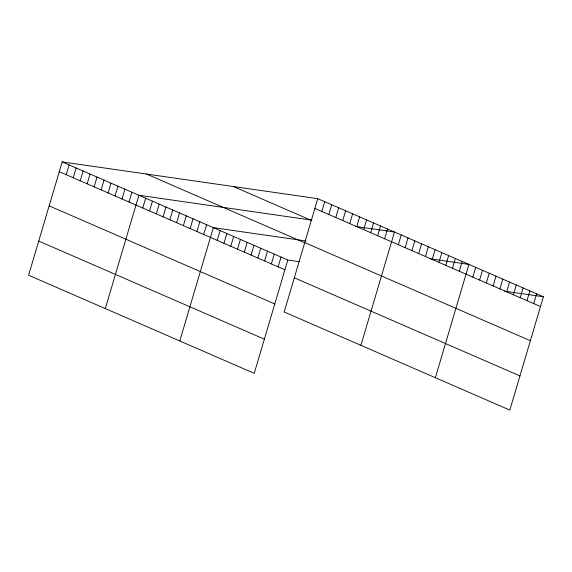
<?xml version="1.0" encoding="UTF-8"?>
<svg xmlns="http://www.w3.org/2000/svg" width="572" height="572" viewBox="0 0 572 572"><rect width="100%" height="100%" fill="white"/><g stroke="black" fill="none" stroke-linecap="round" stroke-linejoin="round"><path stroke-width="0.86" d="M317.76 198.663L284.198 311.976L509.831 410.088L543.4 296.768L317.76 198.663L62.169 161.912L28.6 275.232L254.24 373.337L287.802 260.024L299.156 261.654M66.245 174.717L69.141 164.943M73.223 177.749L76.112 167.982M80.194 180.781L83.09 171.014M87.166 183.819L90.061 174.045M94.144 186.851L97.04 177.077M101.115 189.883L104.011 180.108M108.094 192.914L110.989 183.14M115.065 195.946L117.961 186.172M122.036 198.977L124.932 189.203M129.015 202.009L131.91 192.235M105.32 308.587L138.882 195.274L311.754 220.127M142.757 207.986L145.653 198.212M149.528 210.932L152.424 201.158M156.299 213.871L159.188 204.097M163.063 216.817L165.959 207.043M169.834 219.762L172.73 209.988M176.605 222.701L179.501 212.927M183.369 225.647L186.265 215.873M190.14 228.585L193.036 218.819M196.911 231.531L199.807 221.757M203.682 234.477L206.571 224.703M179.78 340.962L213.342 227.649L306.049 240.976M217.217 240.362L220.113 230.587M223.988 243.307L226.884 233.533M230.752 246.246L233.648 236.479M237.523 249.192L240.419 239.418M244.294 252.138L247.19 242.364M251.065 255.076L253.961 245.302M257.829 258.022L260.725 248.248M264.6 260.961L267.496 251.194M271.371 263.906L274.267 254.132M278.142 266.852L281.031 257.078M321.843 211.468L324.739 201.694M328.814 214.5L331.71 204.726M335.793 217.532L338.688 207.758M342.764 220.563L345.66 210.789M349.742 223.595L352.638 213.821M356.713 226.626L359.609 216.852M363.685 229.658L366.581 219.884M370.663 232.69L373.559 222.923M377.634 235.721L380.53 225.954M384.613 238.76L387.509 228.986M360.911 345.338L394.48 232.017L355.548 226.419M398.355 244.73L401.251 234.963M405.126 247.676L408.015 237.902M411.89 250.622L414.786 240.848M418.661 253.56L421.557 243.786M425.432 256.506L428.328 246.732M432.203 259.445L435.092 249.678M438.967 262.391L441.863 252.617M445.738 265.337L448.634 255.562M452.509 268.275L455.405 258.508M459.273 271.221L462.169 261.447M435.371 377.713L468.94 264.393L430.823 258.909M472.815 277.105L475.711 267.338M479.586 280.051L482.475 270.277M486.35 282.997L489.246 273.223M493.121 285.936L496.017 276.162M499.892 288.881L502.788 279.107M506.663 291.827L509.552 282.053M513.427 294.766L516.323 284.992M520.198 297.712L523.094 287.938M526.969 300.65L529.865 290.883M533.733 303.596L536.629 293.822M504.468 291.169L543.4 296.768M314.872 208.43L540.504 306.542M233.419 186.536L311.64 220.542M304.747 242.6L530.387 340.712M146.511 174.038L304.461 242.714M62.169 161.912L287.802 260.024M59.273 171.686L284.906 269.791M294.315 277.806L519.955 375.918M49.149 205.856L274.789 303.961M38.724 241.062L264.357 339.167"/></g></svg>
